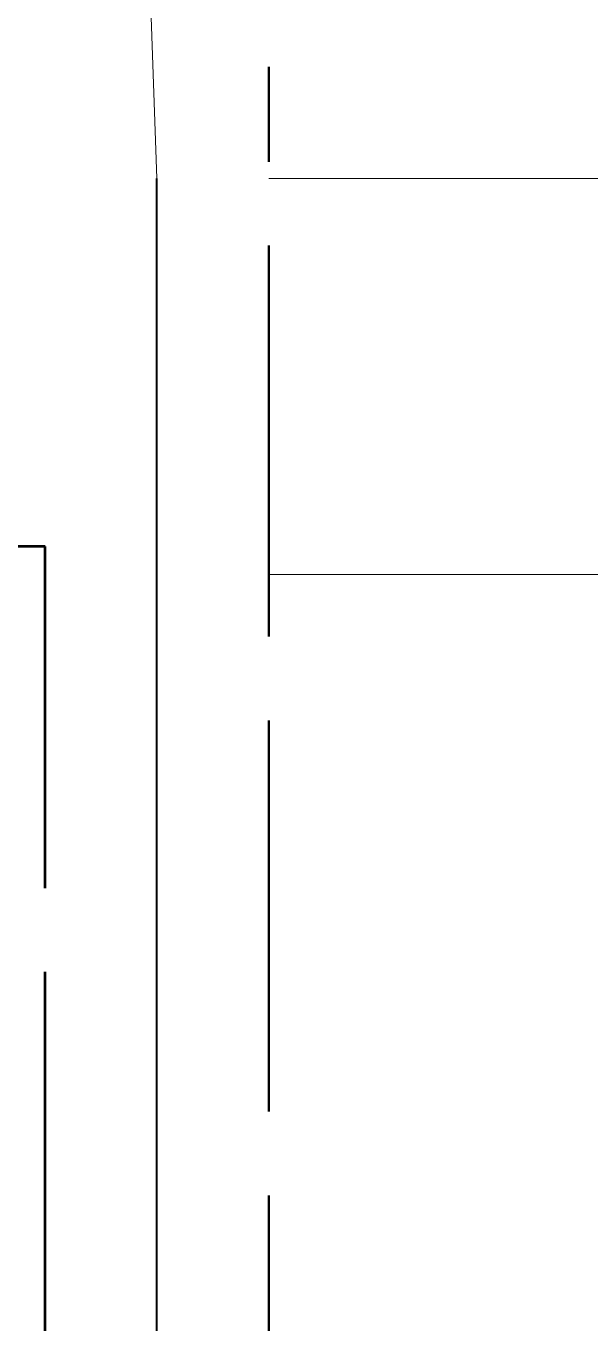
# Model space of a CAD drawing. Header units: millimetres. Extents: x -6059 to 136424, y -4267 to 4144.
# Drawn here: x 133411 to 134123, y 615 to 2253 of the extents above; entities that cross this region are included whole.
import ezdxf

# ---------------------------------------------------------------- set-up
doc = ezdxf.new("R2010")
doc.units = ezdxf.units.MM
doc.linetypes.add('DASH_494_106', pattern=[599.722222, 493.888889, -105.833333])
for name, color, linetype in [('DIMENSIONS', 7, 'Continuous'), ('GEOFAB', 5, 'Continuous'), ('LEADERS', 7, 'Continuous')]:
    doc.layers.add(name, color=color, linetype=linetype)

msp = doc.modelspace()

# ---------------------------------------------------------------- linework, layer by layer
at = {"layer": 'DIMENSIONS', "lineweight": 18}
for p, q in [((133717.5, 2060), (134423.1, 2060)), ((133717.5, 1560), (134423.1, 1560))]:
    msp.add_line(p, q, dxfattribs=at)
at = {"layer": 'GEOFAB', "color": 5, "linetype": 'DASH_494_106', "lineweight": 50}
msp.add_line((133717.5, -317.5), (133717.5, 2201.1), dxfattribs=at)
at = {"layer": 'GEOFAB', "color": 6, "lineweight": 40}
msp.add_line((133576.4, -176.4), (133576.4, 2060), dxfattribs=at)
at = {"layer": 'GEOFAB', "color": 5, "linetype": 'DASH_494_106', "lineweight": 53}
msp.add_lwpolyline([(-35.3, -35.3), (133435.3, -35.3), (133435.3, 1595.3), (-35.3, 1595.3)], close=True, dxfattribs=at)
at = {"layer": 'LEADERS', "lineweight": 18}
msp.add_line((133541.1, 3065.4), (133576.4, 2060), dxfattribs=at)

doc.saveas('drawing.dxf')
